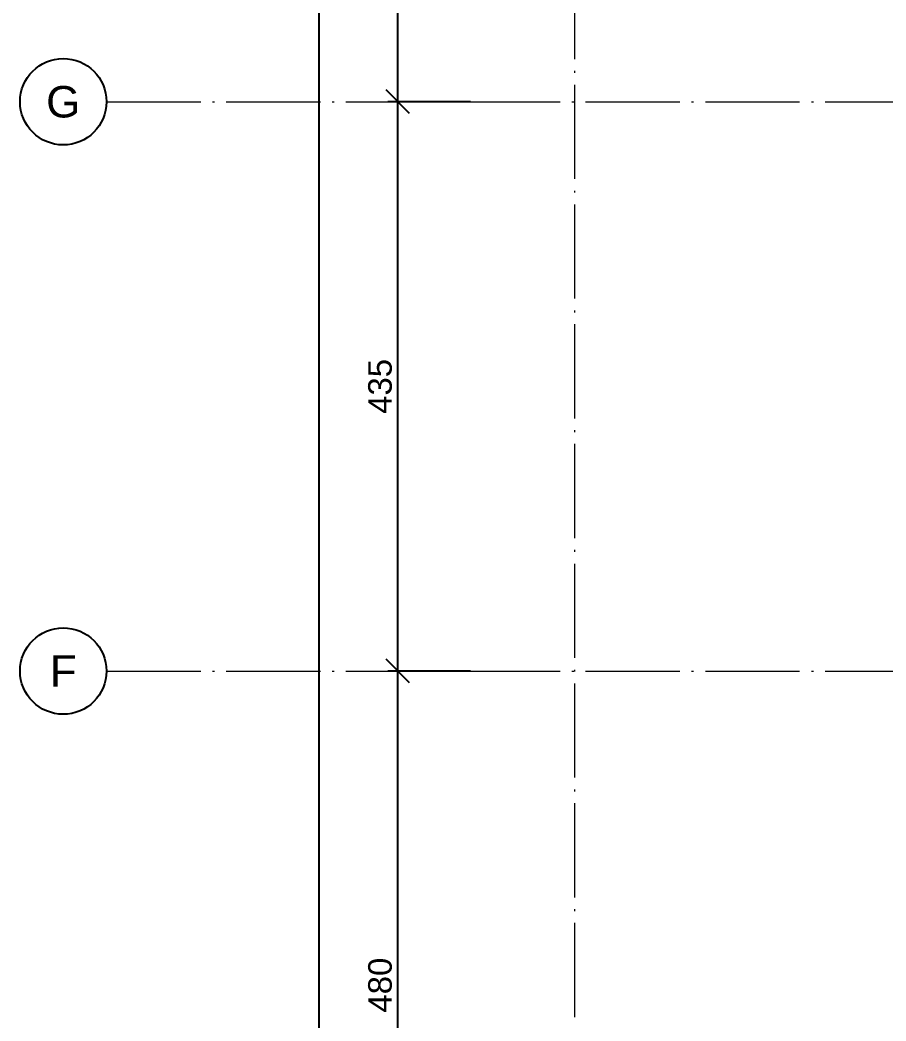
# Model space of a CAD drawing. Header units: millimetres. Extents: x -404 to 6018, y -5139 to 7890.
# Drawn here: x 3471 to 4133, y -2897 to -2133 of the extents above; entities that cross this region are included whole.
import ezdxf
from ezdxf.enums import TextEntityAlignment as Align

# ---------------------------------------------------------------- set-up
doc = ezdxf.new("R2010")
doc.units = ezdxf.units.MM
doc.linetypes.add('ZWCAD_ISO04W100', pattern=[30.5, 24, -3, 0.5, -3])
doc.layers.add('AXIS LINES', color=255, linetype='ZWCAD_ISO04W100', lineweight=13)
doc.layers.add('FW_AXIS', color=7, linetype='Continuous')
doc.layers.add('FW_DIM', color=7, linetype='Continuous')
doc.styles.add('REBAR_TXT', font='arial.ttf')
doc.styles.get("Standard").update_dxf_attribs({"font": 'arial.ttf'})
doc.dimstyles.new('FW_DIM', dxfattribs={"dimtxt": 18, "dimasz": 9, "dimexe": 7.5, "dimexo": 4.5, "dimgap": 4.5, "dimtad": 1, "dimdec": 0, "dimtxsty": 'Standard', "dimtsz": 9, "dimcen": 2.5, "dimdle": 7.5, "dimclrd": 256, "dimclre": 256, "dimclrt": 7, "dimazin": 3, "dimtfac": 1, "dimtmove": 2, "dimatfit": 3})

msp = doc.modelspace()

# ---------------------------------------------------------------- linework, layer by layer
at = {"layer": 'AXIS LINES', "color": 0, "ltscale": 3}
for points in [[(3894.99, -1450.07), (3894.99, -4990.18)], [(3537.41, -2195.11), (5952.4, -2195.11)], [(3537.41, -2630.11), (5952.4, -2630.11)]]:
    msp.add_lwpolyline(points, dxfattribs=at)
at = {"layer": 'FW_AXIS'}
for centre in [(3504.41, -2195.11), (3504.41, -2630.11)]:
    msp.add_circle(centre, 33, dxfattribs=at)

# ---------------------------------------------------------------- texts
at = {"layer": 'FW_AXIS', "color": 7, "style": 'REBAR_TXT'}
for s, p in [('G', (3504.41, -2195.11)), ('F', (3504.41, -2630.11))]:
    msp.add_text(s, height=24, dxfattribs=at).set_placement(p, align=Align.MIDDLE_CENTER)

# ---------------------------------------------------------------- dimensions: what is measured, and where the dimension line sits
at = {"layer": 'FW_DIM'}
for base, p1, p2 in [((3699.99, -4790.11), (3819.99, -4790.11), (3819.99, -1650.01)), ((3759.99, -2195.11), (3819.99, -2195.11), (3819.99, -1740.11)), ((3759.99, -2630.11), (3819.99, -2630.11), (3819.99, -2195.11)), ((3759.99, -3110.11), (3819.99, -3110.11), (3819.99, -2630.11))]:
    msp.add_linear_dim(base=base, p1=p1, p2=p2, angle=90, dimstyle='FW_DIM', dxfattribs=at).render()

doc.saveas('drawing.dxf')
